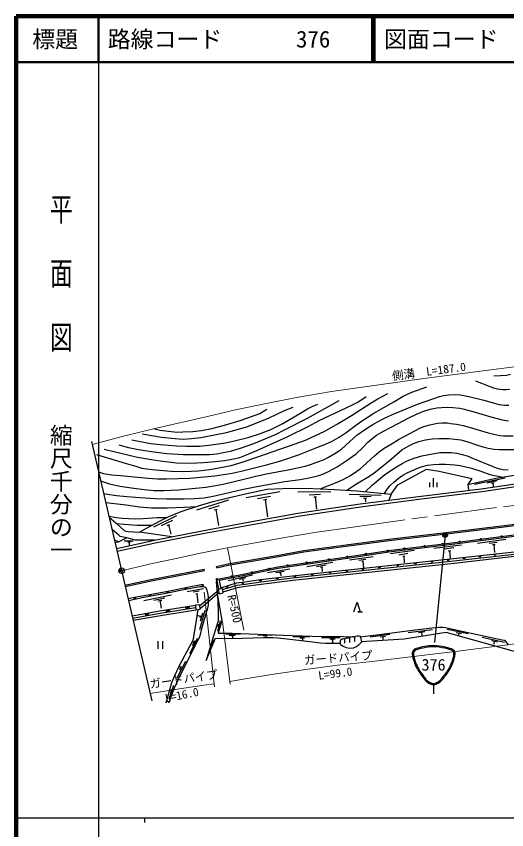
# Model space of a CAD drawing. Units: millimetres at full size, sheet at 1:1000; details may follow other scales. Extents: x 40000 to 680000, y 20000 to 380000.
# Drawn here: x 40000 to 147185, y 202409 to 380000 of the extents above; entities that cross this region are included whole.
import ezdxf
from ezdxf.enums import TextEntityAlignment as Align

# ---------------------------------------------------------------- set-up
doc = ezdxf.new("R2010")
doc.units = ezdxf.units.MM
doc.header["$LTSCALE"] = 1000
doc.header["$PDMODE"] = 32
doc.header["$PDSIZE"] = 500
doc.linetypes.add('CHAIN', pattern=[18.5, 12, -1.5, 3.5, -1.5])
for name, color, linetype, lineweight in [('M-BGD', 7, 'Continuous', 25), ('M-BMK', 2, 'CHAIN', 13), ('M-BMK-OTRS', 5, 'Continuous', 25), ('M-BMK-SRVR', 3, 'Continuous', 25), ('M-STR-HTXT', 7, 'Continuous', 13), ('M-STR-STRC', 7, 'Continuous', 25), ('M-TTL', 2, 'Continuous', 140), ('M-TTL-BAND', 7, 'Continuous', 25), ('M-TTL-LINE', 7, 'Continuous', 50)]:
    doc.layers.add(name, color=color, linetype=linetype, lineweight=lineweight)
doc.layers.add('M-OTRS', color=6, linetype='Continuous')
doc.layers.add('M-TTL-TXT', color=7, linetype='Continuous')
doc.styles.add('@ＭＳ ゴシック', font='')
doc.styles.add('ＭＳ ゴシック', font='')
doc.styles.get('@ＭＳ ゴシック').set_extended_font_data('@MS Gothic')
doc.styles.get('ＭＳ ゴシック').set_extended_font_data('MS Gothic')

msp = doc.modelspace()

# ---------------------------------------------------------------- hatches: boundary and pattern name
at = {"layer": 'M-BGD'}
for points in [[(130513, 261083, 0.84072), (131135, 261150)], [(134082, 261464, 0.84072), (134704, 261530)], [(137539, 261843, 0.84072), (138161, 261912)], [(140995, 262229, 0.84072), (141617, 262299)], [(144279, 262597, 0.84072), (144901, 262667)], [(115456, 259479, 0.84072), (116078, 259546)], [(119037, 259861, 0.84072), (119659, 259927)], [(123079, 260291, 0.84072), (123701, 260358)], [(126885, 260697, 0.84072), (127508, 260763)], [(96730, 257434, 0.84072), (97352, 257509)], [(100584, 257895, 0.84072), (101206, 257961)], [(104326, 258294, 0.84072), (104948, 258360)], [(108223, 258709, 0.84072), (108845, 258775)], [(111920, 259103, 0.84072), (112542, 259169)], [(85708, 255551, 0.84072), (86307, 255733)], [(89210, 256436, 0.84072), (89830, 256520)], [(93028, 256981, 0.84072), (93649, 257061)], [(72594, 250376, 0.82183), (73573, 250531)], [(76929, 251060, 0.82183), (77908, 251215)], [(68056, 249591, 0.82183), (69031, 249766)]]:
    msp.add_hatch(color=256, dxfattribs=at).paths.add_polyline_path(points)
at = {"layer": 'M-STR-STRC'}
msp.add_hatch(color=256, dxfattribs=at).paths.add_polyline_path([(133215, 266710, 0.41421), (133715, 266210, 0.41421), (134215, 266710, 1)])

# ---------------------------------------------------------------- linework, layer by layer
at = {"layer": 'M-BGD'}
for p, q in [((131199, 277197), (131199, 279189)), ((140144, 277877), (146842, 279237)), ((130399, 277197), (130399, 278242)), ((131999, 277197), (131999, 278242)), ((142901, 278175), (145120, 278644)), ((143819, 278051), (144460, 278194)), ((144140, 278122), (144249, 277374)), ((90250, 274927), (97627, 276262)), ((101519, 276168), (108759, 276283)), ((104031, 275544), (106461, 275643)), ((112732, 275669), (119757, 275461)), ((79466, 272232), (86447, 274403)), ((92709, 274699), (95559, 275236)), ((94012, 274422), (94745, 274569)), ((94378, 274496), (94908, 270694)), ((105065, 275117), (105623, 275101)), ((105344, 275109), (105607, 272425)), ((115084, 275208), (117555, 275178)), ((115873, 274806), (116602, 274836)), ((116237, 274821), (116290, 274003)), ((82066, 272482), (84395, 273215)), ((83271, 272238), (83907, 272384)), ((83589, 272311), (84183, 268803)), ((70041, 268543), (75074, 271027)), ((71774, 268861), (74195, 269995)), ((72984, 268823), (73558, 269065)), ((73271, 268944), (73774, 266937)), ((73997, 266377), (66959, 267388)), ((62436, 265278), (61463, 265652)), ((63609, 265483), (65530, 265483)), ((64308, 265303), (65115, 265312)), ((64560, 265135), (64812, 265135)), ((64686, 265135), (64695, 264501)), ((140769, 264965), (146968, 265821)), ((143352, 264995), (145079, 265186)), ((144075, 264655), (144666, 264699)), ((144370, 264677), (144533, 262914)), ((121816, 262692), (126960, 263446)), ((131265, 263855), (137275, 264608)), ((133600, 263708), (135600, 264012)), ((134364, 263289), (135003, 263363)), ((134683, 263326), (134825, 261719)), ((112801, 261345), (117962, 262033)), ((114849, 261255), (116414, 261468)), ((115504, 261026), (115898, 261075)), ((123588, 262430), (125585, 262753)), ((124477, 262153), (124950, 262222)), ((124714, 262188), (124800, 260687)), ((94908, 258588), (99807, 259379)), ((103501, 259895), (109190, 260806)), ((105606, 259893), (107714, 260231)), ((106508, 259724), (107004, 259803)), ((106756, 259764), (106846, 258812)), ((115701, 261051), (115864, 259523)), ((86316, 256830), (91618, 258038)), ((96691, 258542), (98520, 258836)), ((97518, 258461), (97910, 258509)), ((97714, 258485), (97838, 257838)), ((83856, 257077), (84347, 257173)), ((84277, 254918), (83856, 257077)), ((84767, 255016), (84347, 257173)), ((88757, 257101), (90175, 257446)), ((89466, 257274), (89620, 256719)), ((77381, 254442), (80931, 255082)), ((78663, 254326), (79944, 254539)), ((79214, 253908), (79695, 253979)), ((80106, 251331), (84173, 254733)), ((80165, 250728), (84285, 254166)), ((67891, 252479), (73910, 253676)), ((70050, 252524), (72478, 253005)), ((70956, 252378), (71818, 252513)), ((71387, 252446), (71672, 250802)), ((79454, 253943), (79659, 251978)), ((80258, 248959), (79510, 249200)), ((80105, 246118), (81275, 250360)), ((80192, 248708), (80324, 249209)), ((80297, 248019), (80798, 249759)), ((115176, 249956), (114676, 249956)), ((114676, 249956), (115676, 249956)), ((84212, 246966), (83947, 247083)), ((84024, 245778), (84620, 247988)), ((84120, 246648), (84304, 247285)), ((85788, 245158), (88964, 245105)), ((117319, 244507), (121653, 245082)), ((125667, 245501), (130959, 246150)), ((127871, 245469), (129277, 245671)), ((128574, 245570), (128616, 244777)), ((134185, 246161), (138722, 245223)), ((136128, 245501), (137267, 245281)), ((136697, 245391), (136606, 244879)), ((70971, 243605), (70971, 241928)), ((71971, 243605), (71971, 241928)), ((77923, 240899), (79581, 244262)), ((78514, 242597), (79091, 243702)), ((78832, 243205), (78565, 243352)), ((82707, 242554), (83275, 243935)), ((82915, 243310), (82738, 243359)), ((82768, 242961), (83062, 243658)), ((86527, 244892), (87852, 244869)), ((87091, 244724), (87395, 244716)), ((87243, 244720), (87243, 244336)), ((92788, 244966), (95898, 244858)), ((93955, 244789), (94854, 244751)), ((94517, 244765), (94524, 244505)), ((100444, 244619), (104070, 244544)), ((101959, 244327), (103009, 244305)), ((102484, 244316), (102522, 243797)), ((106733, 244375), (110775, 244348)), ((108543, 244117), (109686, 244117)), ((108900, 243944), (109285, 243951)), ((109093, 243948), (109103, 243271)), ((111736, 244066), (111736, 243106)), ((112836, 244164), (112836, 243252)), ((113917, 244308), (113917, 243468)), ((119492, 244518), (120678, 244671)), ((120085, 244595), (120126, 243966)), ((141801, 244441), (146687, 243358)), ((143859, 243719), (145183, 243443)), ((144521, 243581), (144292, 242817)), ((75167, 235552), (77058, 239207)), ((75972, 237793), (75532, 238070)), ((75747, 237317), (76117, 238098)), ((73416, 231010), (74463, 233948)), ((73879, 232743), (73571, 232846)), ((73759, 232391), (74000, 233095))]:
    msp.add_line(p, q, dxfattribs=at)
for points in [[(140341, 300374), (141655, 299872), (142775, 299434), (144268, 298866), (145193, 298688), (146309, 298550), (147090, 298519), (147864, 298572)], [(144366, 301534), (145831, 301594), (147102, 301669), (147999, 301878)], [(57993, 280526), (59051, 280200), (60873, 279912), (62804, 279710), (68813, 279138), (70841, 279014), (72813, 279001), (77930, 279194), (83382, 279646), (87169, 280249), (89155, 280660), (91497, 281263), (94684, 282072), (97821, 282962), (101670, 284249), (105688, 285841), (107592, 286581), (109010, 287256), (110531, 288091), (112079, 289146), (113243, 289981), (115202, 291487), (118106, 293322), (122497, 295832), (124565, 297037), (126442, 297900), (129697, 299095)], [(57557, 284297), (64041, 282329), (66125, 281753), (67460, 281373), (69611, 281026), (72195, 280810), (73948, 280666), (76287, 280623), (78250, 280666), (79853, 280796), (82296, 281086), (84288, 281389), (86973, 281951), (89595, 282719), (92771, 283801), (100928, 286629), (103208, 287425), (107442, 289450), (110314, 291126), (113276, 292860), (117564, 295589), (118989, 296479), (121170, 297636)], [(58445, 278590), (60343, 277938), (62665, 277414), (65703, 276961), (67955, 276681), (70120, 276472), (72224, 276438), (73795, 276508), (75454, 276612), (77724, 276822), (81460, 277206), (83632, 277539), (85186, 277836), (89760, 278918), (92333, 279601), (94708, 280142), (97047, 280560), (99811, 281061), (103162, 281806), (104301, 282156), (105937, 282723), (107148, 283199), (108243, 283737), (109619, 284511), (110391, 285022), (111055, 285506), (111970, 286296), (113714, 287896), (114441, 288515), (115186, 289044), (116541, 289986), (117917, 290878), (118913, 291443), (120331, 292160), (122234, 293030), (125192, 294316), (127701, 295299), (131254, 296573), (132487, 296981), (133345, 297218), (134540, 297376), (135883, 297398), (137084, 297318), (138900, 297002), (142182, 296190), (145548, 295264), (146709, 295083), (147646, 295072)], [(59208, 285489), (66506, 283720), (69550, 283224), (71428, 282921), (74997, 282532), (77977, 282467), (80900, 282576), (83448, 282770), (85585, 283051), (87507, 283396), (88824, 283698), (89925, 284108), (92581, 285230), (99221, 288152), (103906, 290526), (106190, 291758), (112065, 294541), (113925, 295377), (114608, 295725), (116463, 296966)], [(62401, 286461), (64519, 285885), (66721, 285394), (69534, 284987), (72894, 284580), (76553, 284309), (80575, 284310), (82235, 284327), (83862, 284496), (85200, 284733), (86798, 285076), (89034, 285736), (91898, 286752), (96647, 288722), (98646, 289687), (103678, 292278), (110578, 296143)], [(65263, 287521), (69335, 286756), (71468, 286503), (75104, 286185), (77237, 286122), (80088, 286174), (82069, 286364), (85717, 286860), (88015, 287368), (90687, 288041), (93392, 288930), (95632, 289821), (98235, 291129), (102314, 293517), (103639, 294319), (104693, 294814), (105899, 295334)], [(59085, 275846), (60416, 275577), (61878, 275344), (64129, 275125), (67027, 274943), (70453, 274754), (72819, 274638), (76636, 274676), (78914, 274701), (81096, 274892), (83067, 275239), (85569, 275813), (89313, 276693), (92555, 277344), (98670, 278454), (102021, 278903), (103655, 279171), (104970, 279439), (106144, 279745), (107166, 280116), (108252, 280637), (110115, 281647), (112129, 282919), (113365, 283787), (114251, 284489), (115716, 285869), (116864, 287004), (117737, 287758), (118730, 288535), (120226, 289401), (123431, 291081), (125809, 292343), (127449, 293143), (128822, 293708), (130482, 294246), (131909, 294510), (134001, 294635), (135435, 294622), (136917, 294445), (137613, 294313), (139755, 293716), (143717, 292562), (146215, 291902), (147560, 291666)], [(67546, 288835), (71773, 288131), (74750, 287786), (76480, 287690), (78282, 287786), (80301, 288026), (85975, 289158), (90376, 290361), (95247, 292301), (98615, 293954), (100485, 294680)], [(70220, 289960), (71473, 289666), (73254, 289418), (75102, 289237), (76372, 289254), (78554, 289339), (80484, 289603), (82760, 289982), (85539, 290713), (88937, 291719), (93201, 293289), (94785, 294245)], [(106401, 276846), (108100, 277491), (109745, 278110), (111458, 278899), (113015, 279776), (114421, 280698), (115138, 281217), (116535, 282462), (118257, 284050), (119340, 284909), (120424, 285724), (122137, 286765), (123552, 287580), (126009, 288916), (128078, 290026), (128839, 290339), (130062, 290762), (131020, 290977), (132041, 291174), (133142, 291210), (134265, 291210), (134901, 291129), (136200, 290950), (137696, 290655), (138963, 290321), (143092, 289086), (144342, 288744), (145685, 288485), (146483, 288395), (148560, 288386)], [(112234, 276532), (114351, 277901), (117047, 279520), (118184, 280324), (119260, 281133), (121899, 283331), (124264, 285339), (125769, 286241), (126822, 286715), (128002, 287167), (129419, 287560), (130877, 287757), (132370, 287850), (134441, 287850), (135849, 287710), (137180, 287501), (138916, 287016), (140547, 286449), (141936, 285975), (143140, 285697), (144424, 285500), (145528, 285396), (148850, 285431)], [(138693, 277777), (144837, 279130), (149765, 279994), (154517, 280752), (156754, 281299), (167041, 283876), (179186, 286630), (183182, 287597)], [(116238, 276211), (117763, 277666), (120519, 279929), (123114, 281629), (124299, 282390), (125459, 282941), (126924, 283509), (128629, 284020), (130942, 284473), (132566, 284735), (133529, 284783), (135100, 284764), (136279, 284607), (137474, 284338), (138525, 284001), (139729, 283509), (143982, 281755), (144869, 281427), (145678, 281206), (146439, 281052), (147524, 280956)], [(120454, 275818), (121121, 276802), (121635, 277475), (122494, 278308), (123453, 279091), (124472, 279781), (125586, 280399), (126706, 280929), (127884, 281384), (128810, 281703), (129896, 281981), (131243, 282149), (132435, 282252), (133824, 282252), (135819, 282067), (136977, 281905), (138248, 281628), (139452, 281308), (141498, 280668), (143514, 279985), (144499, 279724), (145408, 279572), (146301, 279387)], [(121913, 275681), (123353, 277683), (129640, 281112), (132453, 280713), (139540, 279076), (138693, 277777), (138849, 276521)], [(61895, 263801), (70569, 265721), (80661, 267653), (91055, 269593), (101505, 271491), (115138, 273526), (127887, 275162), (141625, 276866), (156467, 279028)], [(62032, 263217), (70690, 265134), (80772, 267063), (91164, 269003), (101603, 270899), (115221, 272932), (127962, 274567), (141705, 276271), (156545, 278433)], [(60303, 270626), (61829, 269314), (63559, 267754), (63979, 267607), (64420, 267548), (66959, 267388), (68583, 268316), (71413, 269854), (73319, 270771), (76019, 271874), (80010, 273194), (83036, 274067), (86273, 274894), (90416, 275839), (93479, 276463), (94828, 276732), (98239, 276917), (103275, 276972), (109528, 276720), (114427, 276380), (121913, 275681), (121387, 274328)], [(59552, 273844), (64001, 273306), (66923, 272926), (69558, 272688), (71608, 272652), (72974, 272670), (76739, 272829), (79372, 272983)], [(85088, 254839), (88247, 255803), (90034, 256043), (93434, 256534), (100394, 257372), (135634, 261126), (148176, 262530), (153665, 262967), (170388, 267337), (175213, 268639), (183711, 271181), (195179, 272545), (208028, 274012), (215196, 274657), (220038, 274932), (224433, 274787), (228550, 274081), (231829, 273025), (234411, 271882), (236190, 270671), (238692, 270618)], [(85186, 254346), (88354, 255313), (90103, 255547), (93499, 256038), (100450, 256875), (135689, 260629), (148223, 262032), (153748, 262472), (170516, 266853), (175349, 268158), (183813, 270689), (195237, 272048), (208079, 273515), (215233, 274158), (220044, 274432), (224382, 274288), (228430, 273594), (231651, 272557), (234167, 271443), (236032, 270174), (238682, 270118)], [(60248, 270862), (61932, 270594), (63158, 270448), (64600, 270335), (66127, 270284), (67707, 270361), (70766, 270553), (72930, 270584)], [(84347, 257173), (89553, 258194), (97181, 259782), (106309, 261140), (112355, 262008), (121344, 263352), (136417, 265224), (148248, 266700), (150397, 267047), (153837, 267651), (158693, 268093), (169618, 269149), (172755, 269519), (183711, 271181)], [(84404, 256878), (89612, 257900), (97234, 259487), (106352, 260843), (112399, 261711), (121384, 263055), (136454, 264926), (148290, 266403), (150447, 266751), (153876, 267354), (158721, 267794), (169650, 268851), (172795, 269222), (181652, 270565)], [(61925, 269228), (63591, 269144), (66427, 268925), (67837, 268895), (69672, 268908)], [(64146, 266119), (62721, 266410), (62453, 266638), (60927, 267952)], [(70286, 265658), (66009, 265630), (64146, 266119), (62246, 265185), (61607, 265036)], [(84722, 255249), (88140, 256293), (89965, 256538), (93368, 257030), (100338, 257869), (135580, 261623), (148128, 263028), (149176, 263111)], [(80743, 255927), (77038, 255212), (73093, 254444), (69160, 253704), (65835, 253083), (64466, 252784)], [(83856, 257077), (83663, 256565), (83755, 255627), (84081, 252549), (84133, 249548), (84144, 247960), (83868, 247098), (82802, 243804), (81468, 239330)], [(64539, 252470), (67844, 253161), (72294, 253992), (77351, 254968), (80103, 255502), (80580, 255531), (80929, 255502), (81214, 255431), (81414, 255303), (81660, 254739), (81810, 254096), (81921, 253263), (81921, 251486), (81783, 250774), (80929, 247828), (80488, 246237), (80065, 244427), (79777, 243918), (77375, 239218), (75277, 235059), (74473, 233310), (73240, 230037)], [(83940, 253878), (84899, 248110), (84100, 245308), (87177, 245289), (100262, 244834), (104701, 244697), (111514, 244630), (113119, 244526)], [(65350, 249108), (71354, 250180), (79149, 251411)], [(65438, 248616), (71438, 249687), (79196, 250929)], [(65552, 248128), (71522, 249194), (79244, 250447)], [(79713, 250493), (79416, 248599), (78812, 244923), (78559, 243711), (76833, 240531), (75532, 238070), (74591, 236018), (73930, 234457), (73559, 233139), (72673, 230044)], [(113767, 249956), (114471, 252113), (115176, 249956)], [(115146, 244527), (119302, 245019), (127204, 246084), (130838, 246499), (132347, 246616), (133183, 246616), (133811, 246557), (136693, 245922), (146171, 243901), (146724, 243774), (147512, 242803)], [(149908, 241003), (133936, 245457), (124741, 244000), (115397, 243463)], [(81468, 239330), (83506, 244197), (87064, 244182), (94024, 244383), (96097, 244396), (97102, 244316), (98562, 244157), (104133, 243468), (106421, 243189), (107595, 243152), (110827, 243139)], [(110826, 242873), (110830, 243806), (110971, 243943), (111262, 244123), (111552, 244104), (111736, 244066), (111856, 244173), (112134, 244300), (112521, 244291), (112771, 244226), (112836, 244164), (112952, 244394), (113119, 244526), (113410, 244615), (113701, 244558), (113866, 244383), (113917, 244308), (113994, 244460), (114239, 244651), (114526, 244739), (114868, 244728), (115062, 244635), (115231, 244420), (115420, 243328)], [(110826, 242873), (111433, 242451), (112088, 242200), (112914, 242075), (113701, 242141), (114229, 242319), (114887, 242776), (115420, 243328)]]:
    msp.add_lwpolyline(points, dxfattribs=at)
for points in [[(84333, 253928), (85234, 254107), (85042, 255070), (84141, 254891)], [(79244, 250447), (80183, 250539), (80089, 251503), (79149, 251411)]]:
    msp.add_lwpolyline(points, close=True, dxfattribs=at)
for centre in [(146105, 266432), (133187, 264823), (136922, 265287), (141580, 265868), (121132, 263320), (124833, 263785), (129249, 264334), (108371, 261436), (112355, 262008), (116407, 262614), (95206, 259371), (99343, 260104), (103461, 260717), (87041, 257701), (91488, 258597), (80770, 255779), (83856, 257077), (73120, 254298), (77066, 255066), (65878, 252939), (69232, 253573)]:
    msp.add_circle(centre, 150, dxfattribs=at)
for centre, radius, start, end in [((130818, 261171), 318, 195.97249, 356.19022), ((134387, 261551), 318, 195.97249, 356.19022), ((137844, 261932), 318, 196.27726, 356.495), ((141300, 262318), 318, 196.27726, 356.495), ((144584, 262686), 318, 196.27726, 356.495), ((115761, 259567), 318, 195.97249, 356.19022), ((119342, 259948), 318, 195.97249, 356.19022), ((123384, 260379), 318, 195.97249, 356.19022), ((127191, 260784), 318, 195.97249, 356.19022), ((97034, 257526), 318, 196.75303, 356.97077), ((100889, 257982), 318, 195.97249, 356.19022), ((104632, 258381), 318, 195.97249, 356.19022), ((108528, 258796), 318, 195.97249, 356.19022), ((112225, 259190), 318, 195.97249, 356.19022), ((85992, 255694), 318, 206.86472, 7.08246), ((89513, 256532), 318, 197.53591, 357.75364), ((93332, 257075), 318, 197.30128, 357.51901), ((73068, 250550), 505, 200.14293, 357.80112), ((77403, 251234), 505, 200.14293, 357.80112), ((68526, 249775), 505, 201.29206, 358.95025)]:
    msp.add_arc(centre, radius, start, end, dxfattribs=at)
at = {"layer": 'M-BMK'}
msp.add_lwpolyline([(63027, 258949), (69020, 260367), (75310, 261704), (79546, 262658), (85724, 263896), (92245, 265076), (99141, 266245), (105704, 267356), (113064, 268376), (133063, 271183), (152930, 273754), (165851, 275123), (177431, 276446), (190603, 277948), (200311, 279050), (209233, 279945), (220471, 280951), (229363, 281511), (236306, 281896), (244442, 282073), (252204, 281817), (258631, 281498), (266437, 280783)], dxfattribs=at)
at = {"layer": 'M-BMK-OTRS'}
msp.add_line((56452, 287131), (69645, 230585), dxfattribs=at)
at = {"layer": 'M-BMK-SRVR'}
msp.add_circle((63027, 258949), 600, dxfattribs=at)
at = {"layer": 'M-OTRS'}
msp.add_point((62949, 258963), dxfattribs=at)
at = {"layer": 'M-STR-HTXT'}
for p, q in [((86199, 263982), (89702, 245997)), ((81048, 254251), (83339, 233580)), ((86739, 234172), (85087, 247887))]:
    msp.add_line(p, q, dxfattribs=at)
for points in [[(56600, 286496), (63720, 288383), (70016, 289912), (74408, 290957), (81761, 292657), (87892, 294060), (94577, 295426), (101248, 296740), (108920, 298088), (129053, 300914), (149424, 303550), (162568, 304943), (174029, 306252), (187212, 307756), (197123, 308881), (206398, 309811), (218189, 310867), (227589, 311459), (235150, 311878), (244611, 312084), (253442, 311792), (260744, 311430), (269516, 310626)], [(86665, 234788), (90876, 235472), (96752, 236469), (103822, 237474), (110224, 238330), (117129, 239097), (137073, 241452), (156436, 243957), (169134, 245303), (180833, 246639), (193995, 248141), (203499, 249219), (212068, 250078), (222752, 251035), (231137, 251564), (237349, 251908)], [(69275, 232170), (74748, 233031), (81005, 233959), (83262, 234276)]]:
    msp.add_lwpolyline(points, dxfattribs=at)
at = {"layer": 'M-STR-STRC'}
for p, q in [((133715, 266710), (131395, 243257)), ((81107, 259036), (81049, 259330)), ((83831, 259604), (83768, 259897)), ((131192, 234069), (131192, 232069))]:
    msp.add_line(p, q, dxfattribs=at)
for points in [[(83768, 259897), (86262, 260431), (91436, 261351), (96922, 262288), (102823, 263351), (108296, 264111), (112586, 264709), (122037, 265899), (130835, 266932), (136389, 267586), (147181, 268880), (166417, 271328), (178770, 272685), (198845, 275047), (213467, 276751), (216741, 277195), (222810, 277353), (226637, 277194), (228855, 276771), (232663, 275483), (235775, 273949)], [(83831, 259604), (86320, 260136), (91487, 261055), (96974, 261993), (102870, 263055), (108338, 263814), (112625, 264412), (122073, 265601), (130870, 266634), (136424, 267289), (147218, 268582), (166452, 271031), (178804, 272387), (198880, 274750), (213504, 276454), (216765, 276896), (222808, 277053), (226602, 276896), (228778, 276480), (232548, 275205), (235643, 273680)], [(63761, 255804), (69141, 256978), (81049, 259330)], [(63829, 255511), (69202, 256684), (81107, 259036)]]:
    msp.add_lwpolyline(points, dxfattribs=at)
msp.add_circle((133715, 266710), 500, dxfattribs=at)
for points, knots in [([(127192, 241926), (126955, 241779), (126843, 241657), (126692, 241426), (126371, 240936), (126557, 240501), (126692, 239926)], [0, 0, 0, 0, 1, 1, 1, 2, 2, 2, 2]), ([(127285, 241691), (127230, 241643), (127052, 241485), (126942, 241322), (126654, 240896), (126874, 240183), (126929, 240005)], [0, 0, 0, 0, 1, 1, 1, 2, 2, 2, 2]), ([(127192, 241926), (128891, 242455), (129602, 242681), (131192, 242674), (132781, 242668), (134954, 241999), (135192, 241926)], [0, 0, 0, 0, 1, 1, 1, 2, 2, 2, 2]), ([(127289, 241687), (128027, 241917), (129641, 242420), (131192, 242420), (132742, 242420), (134856, 241768), (135094, 241694)], [0, 0, 0, 0, 1, 1, 1, 2, 2, 2, 2]), ([(135096, 241694), (135151, 241645), (135331, 241487), (135442, 241322), (135730, 240895), (135509, 240182), (135454, 240003)], [0, 0, 0, 0, 1, 1, 1, 2, 2, 2, 2]), ([(135192, 241926), (135428, 241779), (135541, 241657), (135692, 241426), (136013, 240936), (135826, 240501), (135692, 239926)], [0, 0, 0, 0, 1, 1, 1, 2, 2, 2, 2]), ([(126692, 239926), (126872, 239227), (126959, 238998), (127192, 238426), (127621, 237371), (127929, 237016), (128692, 235926)], [0, 0, 0, 0, 1, 1, 1, 2, 2, 2, 2]), ([(126929, 240005), (127106, 239318), (127192, 239093), (127420, 238531), (127845, 237486), (128151, 237135), (128906, 236054)], [0, 0, 0, 0, 1, 1, 1, 2, 2, 2, 2]), ([(135455, 240005), (135278, 239318), (135192, 239093), (134963, 238531), (134539, 237486), (134233, 237135), (133477, 236054)], [0, 0, 0, 0, 1, 1, 1, 2, 2, 2, 2]), ([(135692, 239926), (135512, 239227), (135424, 238998), (135192, 238426), (134763, 237371), (134454, 237016), (133692, 235926)], [0, 0, 0, 0, 1, 1, 1, 2, 2, 2, 2]), ([(128692, 235926), (129241, 235199), (129451, 234797), (130192, 234426), (130563, 234240), (130777, 234069), (131192, 234069), (131606, 234069), (131821, 234240), (132192, 234426), (132933, 234797), (133142, 235199), (133692, 235926)], [0, 0, 0, 0, 1, 1, 1, 2, 2, 2, 3, 3, 3, 4, 4, 4, 4]), ([(128869, 236103), (129404, 235395), (129603, 234995), (130329, 234642), (130651, 234486), (130834, 234335), (131192, 234335), (131550, 234335), (131733, 234486), (132055, 234642), (132780, 234995), (132980, 235395), (133515, 236103)], [0, 0, 0, 0, 1, 1, 1, 2, 2, 2, 3, 3, 3, 4, 4, 4, 4])]:
    msp.add_open_spline(points, degree=3, knots=knots, dxfattribs=at)
at = {"layer": 'M-TTL'}
for p, q in [((40000, 380000), (40000, 20000)), ((680000, 380000), (40000, 380000))]:
    msp.add_line(p, q, dxfattribs=at)
at = {"layer": 'M-TTL-BAND'}
for p, q in [((58000, 370000), (58000, 20000)), ((40000, 205000), (579000, 205000)), ((68000, 205000), (68000, 204000))]:
    msp.add_line(p, q, dxfattribs=at)
at = {"layer": 'M-TTL-LINE'}
for p, q in [((58000, 380000), (58000, 370000)), ((117750, 380000), (117750, 370000)), ((118250, 380000), (118250, 370000)), ((40000, 370000), (680000, 370000))]:
    msp.add_line(p, q, dxfattribs=at)

# ---------------------------------------------------------------- texts
at = {"layer": 'M-STR-HTXT', "style": 'ＭＳ ゴシック'}
for s, rotation, p in [('側溝\u3000L=187.0', 7.501, (122339, 299972)), ('R=500', 282.543, (85590, 253363)), ('ガードパイプ', 4.347, (102985, 237909)), ('ガードパイプ', 8.465, (69362, 232737)), ('L=99.0', 7.286, (106198, 234598)), ('L=16.0', 11.404, (72805, 229666))]:
    msp.add_text(s, height=1833, rotation=rotation, dxfattribs=at).set_placement(p, align=Align.BOTTOM_LEFT)
at = {"layer": 'M-STR-STRC', "style": 'ＭＳ ゴシック'}
msp.add_text('376', height=2566, dxfattribs=at).set_placement((131192, 238426), align=Align.MIDDLE_CENTER)
at = {"layer": 'M-TTL-BAND', "style": '@ＭＳ ゴシック', "width": 1.4}
msp.add_text('平  面  図', height=3666, rotation=270, dxfattribs=at).set_placement((49777, 306475), align=Align.MIDDLE_RIGHT)
at = {"layer": 'M-TTL-BAND', "style": '@ＭＳ ゴシック'}
msp.add_text('縮尺千分の一', height=3666, rotation=270, dxfattribs=at).set_placement((49777, 261030), align=Align.MIDDLE_RIGHT)
at = {"layer": 'M-TTL-TXT', "style": 'ＭＳ ゴシック'}
msp.add_text('標題', height=3666, dxfattribs=at).set_placement((48500, 375000), align=Align.MIDDLE_CENTER)
for s, p in [('路線コード', (60000, 375000)), ('376', (101142, 375000)), ('図面コード', (120380, 375000))]:
    msp.add_text(s, height=3666, dxfattribs=at).set_placement(p, align=Align.MIDDLE_LEFT)

doc.saveas('drawing.dxf')
